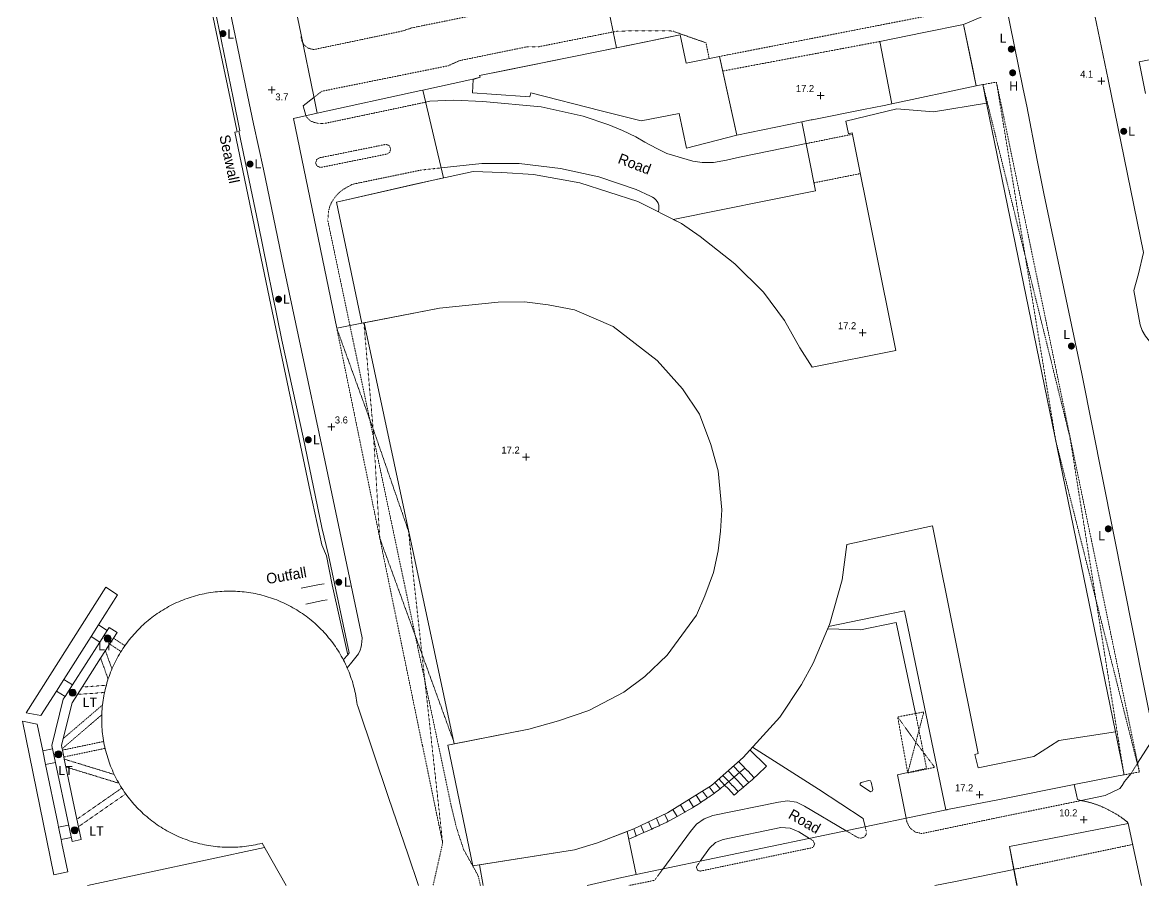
# Model space of a CAD drawing. Header units: millimetres. Extents: x 833924389 to 835767163, y 817400000 to 818811854.
# Drawn here: x 835322868 to 835482890, y 817400000 to 817523218 of the extents above; entities that cross this region are included whole.
import ezdxf
from ezdxf.enums import TextEntityAlignment as Align

# ---------------------------------------------------------------- set-up
doc = ezdxf.new("R2010")
doc.units = ezdxf.units.MM
doc.header["$LTSCALE"] = 10
doc.header["$MEASUREMENT"] = 0
doc.linetypes.add('11SW4B$1$DGN Style 5', pattern=[1.174922, 0.503538, -0.671384])
doc.layers.add('01_Base_Plan', color=5, linetype='Continuous', lineweight=5)
doc.styles.add('11SW4B$0$Style-ENGINEERING', font='ENGINEERING.shx')
doc.styles.add('11SW4B$0$Style-WORKING', font='WORKING.shx')

# ---------------------------------------------------------------- blocks, each defined once
blk = doc.blocks.new('11SW4B$0$SPOTHT')
at = {"layer": '01_Base_Plan', "linetype": 'Continuous', "lineweight": 13}
for p, q in [((-0.5, 0), (0.5, 0)), ((0, -0.5), (0, 0.5))]:
    blk.add_line(p, q, dxfattribs=at)
blk = doc.blocks.new('11SW4B$0$UTILP')
at = {"layer": '01_Base_Plan', "linetype": 'Continuous', "lineweight": 13}
h = blk.add_hatch(color=256, dxfattribs=at)
edge = h.paths.add_edge_path()
edge.add_arc((0, 0), 0.5, 0, 360)
blk = doc.blocks.new('11SW4B$0$UTIFH')
at = {"layer": '01_Base_Plan', "linetype": 'Continuous', "lineweight": 13}
h = blk.add_hatch(color=256, dxfattribs=at)
edge = h.paths.add_edge_path()
edge.add_arc((0, 0), 0.5, 0, 360)

msp = doc.modelspace()

# ---------------------------------------------------------------- linework, layer by layer
at = {"layer": '01_Base_Plan', "linetype": '11SW4B$1$DGN Style 5'}
for p, q in [((835445269, 817520496), (835422824, 817516278)), ((835461889, 817514701), (835462420, 817512181)), ((835461889, 817514701), (835465998, 817489855)), ((835435838, 817500317), (835442451, 817501634)), ((835372432, 817466567), (835367742, 817479529)), ((835367742, 817479529), (835373869, 817449615)), ((835371605, 817480323), (835372916, 817465232)), ((835372916, 817465232), (835372432, 817466567)), ((835377964, 817450625), (835372916, 817465232)), ((835372916, 817465232), (835373869, 817449615)), ((835476102, 817440752), (835481997, 817417411)), ((835335312, 817434484), (835336945, 817433411)), ((835335850, 817435327), (835337497, 817434245)), ((835334027, 817432471), (835335105, 817429476)), ((835334706, 817433535), (835335649, 817430918)), ((835331390, 817428342), (835334836, 817428585)), ((835330720, 817427292), (835334588, 817427565)), ((835334300, 817425786), (835328688, 817420980)), ((835447793, 817424074), (835450350, 817424561)), ((835450350, 817424561), (835451524, 817424784)), ((835449222, 817416124), (835447793, 817424074)), ((835328577, 817419336), (835334465, 817420570)), ((835328782, 817418357), (835334666, 817419590)), ((835329081, 817416931), (835336635, 817414610)), ((835481997, 817417411), (835482297, 817416223)), ((835482038, 817417475), (835482297, 817416223)), ((835449229, 817416083), (835449222, 817416124)), ((835482297, 817416223), (835481101, 817415994)), ((835330868, 817408404), (835337612, 817413095))]:
    msp.add_line(p, q, dxfattribs=at)
at = {"layer": '01_Base_Plan', "linetype": 'Continuous'}
for p, q in [((835371624, 817480339), (835384495, 817420219)), ((835333721, 817437212), (835334959, 817436414)), ((835334671, 817435630), (835334671, 817434922)), ((835334671, 817435630), (835335379, 817435630)), ((835334798, 817435722), (835334798, 817434830)), ((835334947, 817435770), (835334947, 817434782)), ((835335103, 817435770), (835335103, 817434782)), ((835335252, 817435722), (835335252, 817434830)), ((835335379, 817435630), (835335379, 817434922)), ((835333909, 817434768), (835332679, 817435570)), ((835334531, 817435354), (835335519, 817435354)), ((835334531, 817435198), (835335519, 817435198)), ((835334579, 817435503), (835335471, 817435503)), ((835334579, 817435049), (835335471, 817435049)), ((835334671, 817434922), (835335379, 817434922)), ((835328774, 817429419), (835329995, 817428638)), ((835328956, 817427010), (835327728, 817427771)), ((835329543, 817427604), (835330531, 817427604)), ((835329591, 817427753), (835330483, 817427753)), ((835329683, 817427880), (835329683, 817427172)), ((835329683, 817427880), (835330391, 817427880)), ((835329810, 817427972), (835329810, 817427080)), ((835329959, 817428020), (835329959, 817427032)), ((835330115, 817428020), (835330115, 817427032)), ((835330264, 817427972), (835330264, 817427080)), ((835330391, 817427880), (835330391, 817427172)), ((835329543, 817427448), (835330531, 817427448)), ((835329591, 817427299), (835330483, 817427299)), ((835329683, 817427172), (835330391, 817427172)), ((835325781, 817419219), (835327162, 817419518)), ((835327510, 817418815), (835328498, 817418815)), ((835327510, 817418659), (835328498, 817418659)), ((835327558, 817418964), (835328450, 817418964)), ((835327558, 817418510), (835328450, 817418510)), ((835327650, 817419091), (835327650, 817418383)), ((835327650, 817419091), (835328358, 817419091)), ((835327650, 817418383), (835328358, 817418383)), ((835327777, 817419183), (835327777, 817418291)), ((835327926, 817419231), (835327926, 817418243)), ((835328082, 817419231), (835328082, 817418243)), ((835328231, 817419183), (835328231, 817418291)), ((835328358, 817419091), (835328358, 817418383)), ((835326177, 817417299), (835327572, 817417593)), ((835423099, 817414353), (835422278, 817415225)), ((835419954, 817413500), (835420672, 817412503)), ((835420872, 817414073), (835421587, 817413151)), ((835421715, 817414735), (835422470, 817413831)), ((835418627, 817411192), (835417998, 817412282)), ((835419010, 817412912), (835419689, 817411855)), ((835414510, 817410171), (835415037, 817409173)), ((835416311, 817409861), (835415708, 817410854)), ((835417395, 817410470), (835416814, 817411544)), ((835330243, 817408387), (835330243, 817407399)), ((835330399, 817408387), (835330399, 817407399)), ((835411146, 817408569), (835411555, 817407570)), ((835412237, 817409088), (835412690, 817408065)), ((835413374, 817409630), (835413779, 817408557)), ((835482599, 817400000), (835480691, 817408879)), ((835329827, 817407971), (835330815, 817407971)), ((835329827, 817407815), (835330815, 817407815)), ((835329875, 817408120), (835330767, 817408120)), ((835329875, 817407666), (835330767, 817407666)), ((835329967, 817408247), (835329967, 817407539)), ((835329967, 817408247), (835330675, 817408247)), ((835329967, 817407539), (835330675, 817407539)), ((835330094, 817408339), (835330094, 817407447)), ((835330548, 817408339), (835330548, 817407447)), ((835330675, 817408247), (835330675, 817407539)), ((835410482, 817401566), (835409204, 817407728)), ((835410144, 817408092), (835410460, 817407092)), ((835357400, 817405450), (835332162, 817400000))]:
    msp.add_line(p, q, dxfattribs=at)
at = {"layer": '01_Base_Plan', "linetype": 'Continuous', "flags": 128}
for points in [[(835347983, 817808482), (835401392, 817550000), (835405298, 817531098), (835405354, 817530828), (835405900, 817528184), (835407205, 817521866), (835407673, 817519603)], [(835369296, 817432944), (835369510, 817433224), (835366548, 817447160), (835365620, 817451093), (835362931, 817464032), (835359897, 817477874), (835356511, 817494511), (835353769, 817507671), (835353908, 817507744), (835352936, 817512470), (835350606, 817523794), (835350000, 817526697), (835336205, 817592737), (835335824, 817592646)], [(835335824, 817592646), (835338439, 817579930), (835344235, 817552038), (835347799, 817534874), (835350533, 817521860), (835352504, 817512399), (835353501, 817507614), (835353165, 817507542), (835358337, 817482920), (835361384, 817468507), (835363946, 817456239), (835365622, 817448643), (835366257, 817447093), (835367083, 817442936), (835369157, 817433575), (835369296, 817432944), (835368684, 817432288)], [(835356767, 817552535), (835356371, 817551940), (835359813, 817535211), (835362605, 817521674), (835364470, 817512627), (835364933, 817510260)], [(835468901, 817545898), (835471398, 817542606), (835472360, 817541362), (835477836, 817515055), (835482873, 817490383), (835482156, 817487317), (835481477, 817484971), (835482383, 817480028), (835482703, 817479236), (835483161, 817478420), (835484621, 817476585)], [(835369219, 817431102), (835369701, 817431649), (835370838, 817433094), (835371096, 817433623), (835371199, 817434062), (835371268, 817434428), (835371333, 817434813), (835371383, 817435351), (835368151, 817450528), (835365710, 817462283), (835362708, 817476371), (835360132, 817488493), (835357275, 817502264), (835355854, 817508746), (835355014, 817512810), (835353014, 817522476), (835350311, 817535297)], [(835462726, 817528297), (835463064, 817526662), (835463176, 817526125), (835465726, 817513702), (835466222, 817511284), (835467693, 817503540), (835468415, 817500000)], [(835459004, 817514147), (835457188, 817522933), (835460471, 817524300)], [(835446966, 817511600), (835459004, 817514147), (835458451, 817516834), (835457197, 817522935), (835451532, 817521777), (835445269, 817520496), (835446966, 817511600)], [(835380006, 817513556), (835386713, 817515010), (835387168, 817515124), (835388195, 817515381), (835388115, 817515648), (835391702, 817516374), (835407673, 817519604), (835416738, 817521437), (835417609, 817517381), (835422370, 817518362), (835424817, 817507124), (835434117, 817509025)], [(835411898, 817520458), (835405333, 817519130), (835394974, 817517036), (835388115, 817515648), (835388195, 817515381), (835387194, 817515089), (835387098, 817513186), (835389832, 817512981), (835395289, 817512584), (835395445, 817513174), (835405491, 817510614), (835411201, 817509157), (835416615, 817510230), (835417650, 817505250), (835424813, 817507126), (835422415, 817518156), (835422370, 817518362), (835417609, 817517381), (835416738, 817521437), (835413915, 817520866), (835411898, 817520458)], [(835495591, 817515530), (835495322, 817516854), (835496781, 817517125), (835496120, 817520364), (835482249, 817517587), (835483181, 817513049)], [(835434117, 817509025), (835436061, 817499186), (835415766, 817495097), (835416945, 817494497), (835419601, 817492681), (835424568, 817488755), (835428636, 817484706), (835431637, 817480674), (835433838, 817476741), (835435609, 817473985), (835447549, 817476388), (835441274, 817507465), (835440756, 817507304), (835440416, 817509117), (835447694, 817510861), (835452909, 817510461), (835460480, 817511697), (835459957, 817514337), (835459004, 817514147)], [(835434117, 817509025), (835435445, 817509296), (835435592, 817509326), (835442899, 817510787), (835445844, 817511376), (835446967, 817511600), (835459004, 817514147)], [(835364933, 817510260), (835361563, 817509519), (835367749, 817479562), (835371292, 817480275), (835367684, 817497537), (835382985, 817501019), (835380006, 817513556)], [(835363296, 817509912), (835362952, 817511308), (835364472, 817512506)], [(835364933, 817510260), (835379750, 817513499), (835380006, 817513556)], [(835367684, 817497537), (835371292, 817480275), (835382419, 817482406), (835390761, 817483291), (835394534, 817483316), (835397906, 817482908), (835401675, 817482186), (835407174, 817479832), (835413484, 817474969), (835417079, 817470917), (835419510, 817467302), (835421135, 817462953), (835422157, 817459204), (835422714, 817453622), (835422522, 817450570), (835422160, 817447805), (835421514, 817444687), (835420270, 817441385), (835419067, 817438586), (835414913, 817432899), (835411724, 817429825), (835408706, 817427611), (835403704, 817425005), (835399396, 817423537), (835395128, 817422317), (835383593, 817420041), (835387142, 817402800), (835401652, 817405098), (835404947, 817406081), (835410144, 817408092), (835414941, 817410376), (835421204, 817414280), (835425717, 817418301), (835430965, 817424044), (835434056, 817428711), (835435743, 817431770), (835436392, 817433308), (835437794, 817436627), (835438063, 817437265), (835438102, 817437403), (835439866, 817443662), (835440525, 817448704), (835452755, 817451346), (835459292, 817418843), (835458825, 817418719), (835459302, 817416802), (835467241, 817418417), (835470803, 817420723), (835478865, 817421952), (835460480, 817511697), (835452909, 817510461), (835447694, 817510861), (835440416, 817509117), (835440756, 817507304), (835441274, 817507465), (835447549, 817476388), (835435609, 817473985), (835433838, 817476741), (835431637, 817480674), (835428636, 817484706), (835424568, 817488755), (835419601, 817492681), (835416945, 817494497), (835410721, 817497664), (835402441, 817500329), (835395819, 817501504), (835391286, 817501811), (835387199, 817501916), (835378855, 817500141), (835367684, 817497537)], [(835380377, 817511819), (835381012, 817511953), (835384422, 817512138), (835388573, 817511916), (835396889, 817511179), (835402880, 817509840), (835406577, 817508604), (835408512, 817507789), (835410401, 817506873), (835411710, 817506142), (835413412, 817505212), (835414837, 817504510), (835418567, 817503401), (835419892, 817503241), (835421502, 817503239), (835423350, 817503556), (835425214, 817503984), (835433594, 817505687), (835434731, 817505917)], [(835413649, 817496169), (835413669, 817496221), (835413722, 817496516), (835413726, 817496816), (835413681, 817497112), (835413588, 817497397), (835413449, 817497663), (835413269, 817497902), (835413052, 817498109), (835412804, 817498277), (835412518, 817498403), (835410479, 817499366), (835405152, 817501158), (835399687, 817502388), (835393791, 817503066), (835388451, 817503088), (835382654, 817502455)], [(835482038, 817417475), (835484398, 817421205), (835482984, 817428293), (835474091, 817473035), (835468661, 817498792), (835468415, 817500000)], [(835384495, 817420219), (835395128, 817422317), (835399396, 817423537), (835403704, 817425005), (835408706, 817427611), (835411724, 817429825), (835414913, 817432899), (835419067, 817438586), (835420270, 817441385), (835421514, 817444687), (835422160, 817447805), (835422522, 817450570), (835422714, 817453622), (835422157, 817459204), (835421135, 817462953), (835419510, 817467302), (835417079, 817470917), (835413484, 817474969), (835407174, 817479832), (835401675, 817482186), (835397906, 817482908), (835394534, 817483316), (835390761, 817483291), (835382419, 817482406), (835371624, 817480339)], [(835472990, 817414416), (835479254, 817415658), (835480115, 817415805), (835478865, 817421952), (835470803, 817420723), (835467241, 817418417), (835459302, 817416802), (835458825, 817418719), (835459292, 817418843), (835452755, 817451346), (835440525, 817448704), (835439866, 817443662), (835438109, 817437429), (835438063, 817437265), (835437941, 817436976), (835448787, 817439222), (835454689, 817410802)], [(835325515, 817424284), (835327728, 817427771), (835328774, 817429419), (835332679, 817435570), (835333721, 817437212), (835336454, 817441519), (835334753, 817442611), (835323385, 817424674), (835325515, 817424284)], [(835379404, 817400000), (835377916, 817404391), (835375140, 817412582), (835370770, 817425476), (835370640, 817425829), (835370601, 817426146), (835370557, 817426462), (835370507, 817426777), (835370451, 817427091), (835370390, 817427404), (835370324, 817427716), (835370252, 817428027), (835370175, 817428337), (835370092, 817428645), (835370004, 817428952), (835369910, 817429257), (835369812, 817429561), (835369708, 817429862), (835369598, 817430162), (835369484, 817430460), (835369364, 817430756), (835369239, 817431050), (835369109, 817431341), (835368974, 817431631), (835368834, 817431917), (835368689, 817432202), (835368539, 817432483), (835368385, 817432762), (835368225, 817433039), (835368060, 817433312), (835367891, 817433583), (835367717, 817433850), (835367539, 817434115), (835367355, 817434376), (835367168, 817434634), (835366976, 817434889), (835366779, 817435141), (835366578, 817435389), (835366373, 817435633), (835366163, 817435874), (835365950, 817436111), (835365732, 817436344), (835365510, 817436574), (835365284, 817436799), (835365055, 817437021), (835364821, 817437239), (835364584, 817437452), (835364343, 817437661), (835364098, 817437866), (835363850, 817438067), (835363599, 817438263), (835363344, 817438455), (835363085, 817438643), (835362824, 817438826), (835362559, 817439004), (835362292, 817439178), (835362021, 817439347), (835361747, 817439511), (835361471, 817439671), (835361192, 817439825), (835360910, 817439975), (835360625, 817440120), (835360338, 817440260), (835360049, 817440394), (835359757, 817440524), (835359464, 817440649), (835359168, 817440768), (835358870, 817440882), (835358570, 817440991), (835358268, 817441095), (835357964, 817441194), (835357659, 817441287), (835357352, 817441375), (835357044, 817441457), (835356734, 817441534), (835356423, 817441606), (835356111, 817441672), (835355798, 817441733), (835355483, 817441788), (835355168, 817441838), (835354852, 817441882), (835354535, 817441921), (835354218, 817441954), (835353900, 817441982), (835353582, 817442004), (835353263, 817442021), (835352944, 817442032), (835352625, 817442037), (835352306, 817442037), (835351986, 817442031), (835351667, 817442020), (835351349, 817442003), (835351030, 817441981), (835350712, 817441953), (835350395, 817441919), (835350078, 817441880), (835349762, 817441836), (835349447, 817441786), (835349133, 817441730), (835348820, 817441669), (835348507, 817441603), (835348196, 817441531), (835347887, 817441454), (835347579, 817441371), (835347272, 817441283), (835346967, 817441189), (835346663, 817441091), (835346361, 817440987), (835346062, 817440877), (835345764, 817440763), (835345468, 817440643), (835345174, 817440518), (835344883, 817440388), (835344593, 817440253), (835344307, 817440113), (835344022, 817439968), (835343740, 817439818), (835343461, 817439664), (835343185, 817439504), (835342912, 817439339), (835342641, 817439170), (835342373, 817438996), (835342109, 817438818), (835341848, 817438634), (835341589, 817438447), (835341335, 817438255), (835341083, 817438058), (835340835, 817437857), (835340591, 817437652), (835340350, 817437442), (835340113, 817437229), (835339880, 817437011), (835339650, 817436789), (835339425, 817436563), (835339203, 817436334), (835338985, 817436100), (835338772, 817435863), (835338563, 817435622), (835338358, 817435377), (835338157, 817435129), (835337960, 817434878), (835337768, 817434623), (835337581, 817434364), (835337398, 817434103), (835337220, 817433838), (835337046, 817433571), (835336877, 817433300), (835336713, 817433026), (835336553, 817432750), (835336399, 817432471), (835336249, 817432189), (835336104, 817431904), (835335964, 817431617), (835335829, 817431328), (835335700, 817431036), (835335575, 817430743), (835335456, 817430447), (835335341, 817430149), (835335232, 817429849), (835335129, 817429547), (835335030, 817429243), (835334937, 817428938), (835334849, 817428631), (835334767, 817428323), (835334690, 817428013), (835334618, 817427702), (835334552, 817427390), (835334491, 817427077), (835334436, 817426762), (835334386, 817426447), (835334342, 817426131), (835334303, 817425814), (835334270, 817425497), (835334242, 817425179), (835334220, 817424860), (835334203, 817424542), (835334192, 817424223), (835334187, 817423904), (835334187, 817423585), (835334192, 817423265), (835334204, 817422946), (835334221, 817422628), (835334243, 817422309), (835334271, 817421991), (835334304, 817421674), (835334343, 817421357), (835334388, 817421041), (835334438, 817420726), (835334494, 817420412), (835334555, 817420099), (835334621, 817419786), (835334693, 817419475), (835334770, 817419166), (835334853, 817418858), (835334941, 817418551), (835335035, 817418246), (835335133, 817417942), (835335237, 817417640), (835335347, 817417341), (835335461, 817417043), (835335581, 817416747), (835335706, 817416453), (835335836, 817416162), (835335971, 817415872), (835336111, 817415586), (835336256, 817415301), (835336406, 817415019), (835336560, 817414740), (835336720, 817414464), (835336885, 817414191), (835337051, 817413924), (835337054, 817413920), (835337228, 817413652), (835337406, 817413388), (835337589, 817413126), (835337777, 817412868), (835337969, 817412614), (835338166, 817412362), (835338367, 817412114), (835338572, 817411870), (835338782, 817411629), (835338995, 817411392), (835339213, 817411159), (835339435, 817410929), (835339661, 817410704), (835339890, 817410482), (835340124, 817410264), (835340361, 817410051), (835340602, 817409842), (835340846, 817409637), (835341095, 817409436), (835341346, 817409239), (835341601, 817409047), (835341859, 817408860), (835342121, 817408677), (835342386, 817408499), (835342653, 817408325), (835342924, 817408156), (835343198, 817407992), (835343474, 817407832), (835343753, 817407678), (835344035, 817407528), (835344320, 817407383), (835344607, 817407243), (835344896, 817407108), (835345187, 817406979), (835345481, 817406854), (835345777, 817406735), (835346075, 817406620), (835346375, 817406511), (835346677, 817406408), (835346981, 817406309), (835347286, 817406216), (835347593, 817406128), (835347901, 817406046), (835348211, 817405969), (835348522, 817405897), (835348834, 817405831), (835349147, 817405770), (835349462, 817405715), (835349777, 817405665), (835350093, 817405620), (835350410, 817405582), (835350727, 817405548), (835351045, 817405521), (835351363, 817405499), (835351682, 817405482), (835352001, 817405471), (835352320, 817405466), (835352639, 817405466), (835352958, 817405471), (835353277, 817405483), (835353596, 817405500), (835353914, 817405522), (835354232, 817405550), (835354550, 817405583), (835354867, 817405622), (835355183, 817405667), (835355498, 817405717), (835355812, 817405773), (835356125, 817405834), (835356437, 817405900), (835356748, 817405972), (835357063, 817406050), (835358508, 817403515), (835360513, 817400000)], [(835365935, 817443092), (835365287, 817442966), (835362671, 817442455)], [(835366376, 817440805), (835365756, 817440676), (835363316, 817440167)], [(835450350, 817424561), (835447586, 817437546), (835442498, 817436496), (835437802, 817436646)], [(835331254, 817406563), (835331254, 817406564), (835330868, 817408404), (835330645, 817409467), (835329081, 817416931), (835328847, 817418049), (835328782, 817418357), (835328577, 817419336), (835328536, 817419533), (835328442, 817419982), (835328688, 817420980), (835329946, 817426080), (835330720, 817427292), (835331390, 817428342), (835334027, 817432471), (835334706, 817433535), (835335312, 817434484), (835335850, 817435327), (835336372, 817436145), (835335247, 817436864), (835334959, 817436414), (835333909, 817434768), (835329995, 817428638), (835328956, 817427010), (835328702, 817426613), (835327072, 817420007), (835329950, 817406290)], [(835328508, 817405996), (835329342, 817401951), (835327370, 817401530), (835322868, 817423461), (835324991, 817423052), (835325781, 817419219), (835326177, 817417299), (835327908, 817408906), (835328026, 817408332), (835328390, 817406570), (835328508, 817405996)], [(835427069, 817419780), (835436478, 817413750), (835442863, 817409582), (835443151, 817408392)], [(835424468, 817412928), (835424726, 817413149), (835425037, 817413415), (835425502, 817413813), (835425799, 817414067), (835426265, 817414465), (835426562, 817414719), (835427027, 817415117), (835427325, 817415371), (835427764, 817415797), (835429060, 817417054), (835426713, 817419390)], [(835409429, 817406642), (835410397, 817407064), (835410460, 817407092), (835411555, 817407570), (835412690, 817408065), (835412709, 817408074), (835412938, 817408174), (835413757, 817408546), (835413779, 817408557), (835414299, 817408803), (835414836, 817409069), (835415037, 817409173), (835415104, 817409208), (835415368, 817409345), (835416311, 817409861), (835416420, 817409921), (835417395, 817410470), (835417468, 817410511), (835418507, 817411119), (835418627, 817411192), (835418717, 817411248), (835419278, 817411590), (835419689, 817411855), (835419810, 817411933), (835420288, 817412241), (835420672, 817412503), (835420824, 817412607), (835421031, 817412748), (835421587, 817413151), (835421758, 817413275), (835422233, 817413638), (835422470, 817413831), (835422656, 817413983), (835422928, 817414204), (835423099, 817414353), (835423390, 817414606), (835423679, 817414848), (835424148, 817415241), (835424448, 817415492), (835424917, 817415886), (835425217, 817416137), (835425686, 817416531), (835425989, 817416778)], [(835423594, 817416398), (835424448, 817415492), (835424911, 817415001), (835424929, 817414982), (835425799, 817414067)], [(835424341, 817417064), (835425217, 817416137), (835425628, 817415701), (835425655, 817415672), (835426562, 817414719)], [(835425089, 817417730), (835425836, 817416940), (835425989, 817416778), (835426344, 817416403), (835426382, 817416363), (835427325, 817415371)], [(835422846, 817415731), (835423679, 817414848), (835424186, 817414310), (835424203, 817414292), (835425037, 817413415)], [(835442589, 817414730), (835443682, 817414989), (835443916, 817414970), (835444032, 817414767), (835444235, 817413723), (835444150, 817413478), (835443902, 817413403), (835442459, 817414368), (835442425, 817414561), (835442571, 817414726), (835442589, 817414730)], [(835449222, 817416124), (835447780, 817415806), (835448999, 817409613), (835449000, 817409606)], [(835473992, 817412141), (835477393, 817412858), (835479484, 817413872), (835479850, 817414302), (835480153, 817414839), (835481101, 817415994)], [(835424468, 817412928), (835423627, 817413793), (835423099, 817414353)], [(835454689, 817410802), (835454842, 817410834), (835454873, 817410841), (835454895, 817410845), (835462337, 817412303), (835472990, 817414416)], [(835480691, 817408879), (835480542, 817409087), (835480478, 817409140), (835480466, 817409151), (835480389, 817409215), (835480311, 817409277), (835480233, 817409339), (835480154, 817409400), (835480075, 817409461), (835479995, 817409520), (835479914, 817409579), (835479833, 817409637), (835479751, 817409695), (835479669, 817409752), (835479587, 817409809), (835479504, 817409865), (835479420, 817409921), (835479337, 817409976), (835479253, 817410031), (835479168, 817410085), (835479083, 817410138), (835478998, 817410191), (835478913, 817410244), (835478827, 817410296), (835478741, 817410347), (835478654, 817410398), (835478568, 817410448), (835478481, 817410498), (835478393, 817410547), (835478306, 817410595), (835478218, 817410643), (835478130, 817410690), (835478042, 817410736), (835477953, 817410782), (835477864, 817410828), (835477775, 817410872), (835477685, 817410917), (835477595, 817410960), (835477505, 817411003), (835477414, 817411046), (835477323, 817411088), (835477232, 817411129), (835477140, 817411170), (835477048, 817411210), (835476956, 817411250), (835476864, 817411289), (835476771, 817411327), (835476678, 817411365), (835476585, 817411402), (835476492, 817411438), (835476398, 817411474), (835476305, 817411510), (835476211, 817411544), (835476117, 817411578), (835476022, 817411612), (835475928, 817411644), (835475833, 817411676), (835475739, 817411708), (835475644, 817411738), (835475548, 817411767), (835475453, 817411795), (835475357, 817411822), (835475260, 817411848), (835475164, 817411873), (835475067, 817411898), (835474970, 817411922), (835474872, 817411945), (835474775, 817411968), (835474677, 817411990), (835474579, 817412012), (835474482, 817412034), (835474384, 817412055), (835474286, 817412077), (835474188, 817412098), (835474090, 817412119), (835473992, 817412141), (835473894, 817412163), (835473796, 817412184), (835473440, 817412268), (835473297, 817412968), (835472990, 817414416)], [(835440443, 817407826), (835434490, 817411354), (835433329, 817411886), (835432066, 817412075), (835430799, 817411909), (835421431, 817409999), (835420161, 817409549), (835419059, 817408775), (835418205, 817407733), (835414272, 817402358)], [(835454689, 817410802), (835454297, 817410720), (835410482, 817401566)], [(835328018, 817408331), (835328026, 817408332), (835329456, 817408634)], [(835480691, 817408879), (835463735, 817405590), (835464327, 817402496), (835464809, 817400000)], [(835464833, 817400000), (835463735, 817405590), (835480691, 817408879)], [(835328389, 817406569), (835328390, 817406570), (835329827, 817406873)], [(835409204, 817407728), (835404947, 817406081), (835401652, 817405098), (835388103, 817402952), (835388649, 817400000)], [(835419616, 817403474), (835420925, 817405335), (835421811, 817406129), (835422905, 817406595), (835431127, 817408305), (835432469, 817408200), (835433706, 817407669), (835435215, 817406733)], [(835329947, 817406289), (835329950, 817406290), (835331254, 817406564)], [(835464379, 817402315), (835455789, 817400515), (835453099, 817400000)], [(835410482, 817401566), (835408413, 817401134), (835403473, 817400000)]]:
    msp.add_lwpolyline(points, dxfattribs=at)
at = {"layer": '01_Base_Plan', "linetype": '11SW4B$1$DGN Style 5', "flags": 128}
for points in [[(835457422, 817539135), (835454641, 817537820), (835442846, 817535416), (835423634, 817531287), (835421099, 817530769), (835417730, 817530829), (835416243, 817530951), (835413067, 817531479), (835412521, 817527393), (835416882, 817526566), (835421257, 817526445), (835430656, 817528402), (835442040, 817530763), (835457844, 817534397), (835457852, 817534399), (835457860, 817534401), (835457868, 817534403), (835457876, 817534405), (835457884, 817534407), (835457893, 817534408), (835457901, 817534410), (835457909, 817534411), (835457917, 817534412), (835457925, 817534413), (835457933, 817534414), (835457942, 817534415), (835457950, 817534415), (835457958, 817534416), (835457966, 817534416), (835457974, 817534416), (835457983, 817534416), (835457991, 817534416), (835457999, 817534415), (835458007, 817534415), (835458016, 817534414), (835458024, 817534414), (835458032, 817534413), (835458040, 817534412), (835458048, 817534411), (835458057, 817534409), (835458065, 817534408), (835458073, 817534406), (835458081, 817534405), (835458089, 817534403), (835458097, 817534401), (835458105, 817534399), (835458113, 817534396), (835458121, 817534394), (835458128, 817534391), (835458136, 817534389), (835458144, 817534386), (835458152, 817534383), (835458159, 817534380), (835458167, 817534376), (835458174, 817534373), (835458182, 817534370), (835458189, 817534366), (835458197, 817534362), (835458204, 817534359), (835458211, 817534354), (835458218, 817534350), (835458225, 817534346), (835458232, 817534342), (835458239, 817534337), (835458246, 817534333), (835458253, 817534328), (835458259, 817534323), (835458266, 817534318), (835458273, 817534313), (835458279, 817534308), (835458285, 817534303), (835458292, 817534297), (835458298, 817534292), (835458304, 817534286), (835458310, 817534280), (835458315, 817534274), (835458321, 817534269), (835458327, 817534263), (835458332, 817534256), (835458338, 817534250), (835458343, 817534244), (835458348, 817534238), (835458353, 817534231), (835458358, 817534225), (835458363, 817534218), (835458368, 817534211), (835458373, 817534204), (835458377, 817534197), (835458381, 817534190), (835458386, 817534183), (835458390, 817534176), (835458394, 817534169), (835458398, 817534162), (835458401, 817534154), (835458405, 817534147), (835458409, 817534140), (835458412, 817534132), (835458415, 817534124), (835458418, 817534117), (835458421, 817534109), (835458424, 817534101), (835458427, 817534093), (835458429, 817534086), (835458432, 817534078), (835458434, 817534070), (835458436, 817534062), (835458438, 817534054), (835458440, 817534046), (835458442, 817534038), (835458443, 817534030), (835458445, 817534022), (835458446, 817534013), (835458447, 817534005), (835458448, 817533997), (835458449, 817533989), (835458450, 817533981), (835458451, 817533973), (835458451, 817533964), (835458451, 817533956), (835458452, 817533948), (835458452, 817533940), (835458452, 817533931), (835458451, 817533923), (835458451, 817533915), (835458450, 817533907), (835458450, 817533898), (835458449, 817533890), (835458448, 817533882), (835458447, 817533874), (835458445, 817533866), (835458444, 817533858), (835458443, 817533850), (835458441, 817533841), (835458439, 817533833), (835458437, 817533825), (835458435, 817533818), (835458433, 817533810), (835458430, 817533802), (835458428, 817533794), (835458425, 817533786), (835458422, 817533778), (835458420, 817533771), (835458416, 817533763), (835458413, 817533755), (835458410, 817533748), (835458407, 817533740), (835458403, 817533733), (835458399, 817533725), (835458395, 817533718), (835458391, 817533711), (835458387, 817533704), (835458383, 817533697), (835458379, 817533690), (835458374, 817533683), (835458370, 817533676), (835458365, 817533669), (835458360, 817533662), (835458355, 817533656), (835458350, 817533649), (835458345, 817533643), (835458340, 817533636), (835458335, 817533630), (835458329, 817533624), (835458324, 817533618), (835458318, 817533612), (835458312, 817533606), (835458306, 817533600), (835458300, 817533595), (835458294, 817533589), (835458288, 817533584), (835458282, 817533578), (835458275, 817533573), (835458269, 817533568), (835458262, 817533563), (835458256, 817533558), (835458249, 817533553), (835458242, 817533549), (835458235, 817533544), (835458228, 817533540), (835458221, 817533535), (835458214, 817533531), (835458207, 817533527), (835458200, 817533523), (835458192, 817533520), (835458185, 817533516), (835458177, 817533512), (835458170, 817533509), (835458162, 817533506), (835458155, 817533502), (835458147, 817533500), (835458139, 817533497), (835458132, 817533494), (835458124, 817533491), (835458116, 817533489), (835458108, 817533487), (835458100, 817533484), (835458092, 817533482), (835458084, 817533480), (835458076, 817533478), (835458068, 817533477), (835458060, 817533475), (835458052, 817533474), (835458044, 817533473), (835458035, 817533472), (835452428, 817532104), (835446049, 817530760), (835442121, 817529933), (835430737, 817527572), (835421338, 817525615), (835416830, 817525740), (835412666, 817526676), (835409702, 817528969), (835409157, 817531614), (835407688, 817531311), (835408233, 817528666), (835405900, 817528184), (835403005, 817527545), (835395742, 817525942), (835378502, 817522453), (835377022, 817521971), (835364398, 817519331), (835364303, 817519363), (835364205, 817519391), (835364107, 817519418), (835364008, 817519445), (835363910, 817519473), (835363814, 817519503), (835363720, 817519537), (835363630, 817519577), (835363544, 817519622), (835363462, 817519675), (835363382, 817519734), (835363304, 817519799), (835363229, 817519868), (835363156, 817519940), (835363087, 817520017), (835363023, 817520096), (835362962, 817520178), (835362907, 817520261), (835362890, 817520289), (835362857, 817520345), (835362815, 817520433), (835362778, 817520524), (835362748, 817520620), (835362722, 817520718), (835362701, 817520818), (835362684, 817520919), (835362670, 817521020), (835362658, 817521121), (835362647, 817521220), (835362636, 817521321), (835362624, 817521424), (835362613, 817521528), (835362606, 817521633), (835362605, 817521674)], [(835422370, 817518362), (835456954, 817525106), (835456503, 817526951), (835456148, 817528409), (835459639, 817528349)], [(835364472, 817512506), (835365596, 817513391), (835383666, 817517038), (835385309, 817517775), (835394960, 817519752), (835396435, 817519719), (835405517, 817521529), (835407193, 817521864), (835407206, 817521866), (835407871, 817521968), (835409605, 817522011), (835410410, 817522031), (835411570, 817522018), (835413259, 817521998), (835413671, 817522001), (835414483, 817522007), (835415203, 817521998), (835415708, 817521988), (835417415, 817521361), (835420432, 817520311), (835420897, 817518058)], [(835465998, 817489855), (835459959, 817514336), (835461889, 817514701)], [(835363277, 817509887), (835363647, 817509460), (835364037, 817509108), (835364537, 817508942), (835365167, 817508775), (835365949, 817508785), (835380377, 817511819)], [(835462420, 817512181), (835482008, 817417621), (835482038, 817417475)], [(835434731, 817505917), (835436136, 817506201), (835441318, 817507249)], [(835365261, 817503888), (835374796, 817505816), (835375217, 817505617), (835375425, 817505199), (835375330, 817504743), (835374972, 817504443), (835365410, 817502510), (835364945, 817502689), (835364718, 817503133), (835364845, 817503614), (835365261, 817503888)], [(835382654, 817502455), (835379772, 817502140), (835369949, 817500108), (835369483, 817499838), (835369395, 817499789), (835369307, 817499741), (835369219, 817499693), (835369130, 817499646), (835369042, 817499598), (835368954, 817499549), (835368867, 817499499), (835368781, 817499448), (835368697, 817499396), (835368613, 817499341), (835368532, 817499284), (835368453, 817499224), (835368374, 817499162), (835368297, 817499099), (835368221, 817499034), (835368145, 817498967), (835368071, 817498899), (835367998, 817498830), (835367926, 817498760), (835367856, 817498688), (835367787, 817498615), (835367719, 817498541), (835367653, 817498466), (835367589, 817498390), (835367526, 817498312), (835367464, 817498234), (835367404, 817498154), (835367344, 817498073), (835367286, 817497991), (835367229, 817497907), (835367174, 817497823), (835367121, 817497737), (835367070, 817497651), (835367021, 817497563), (835366974, 817497475), (835366930, 817497386), (835366888, 817497296), (835366848, 817497205), (835366811, 817497112), (835366776, 817497019), (835366743, 817496924), (835366713, 817496828), (835366684, 817496731), (835366657, 817496634), (835366632, 817496536), (835366609, 817496438), (835366588, 817496340), (835366568, 817496242), (835366550, 817496144), (835366534, 817496046), (835366522, 817495947), (835366512, 817495848), (835366504, 817495748), (835366498, 817495648), (835366493, 817495548), (835366489, 817495448), (835366486, 817495348), (835366482, 817495247), (835366477, 817495147), (835366462, 817494890), (835372432, 817466568)], [(835476102, 817440752), (835472389, 817463948), (835465998, 817489855)], [(835465998, 817489855), (835470358, 817463492), (835476102, 817440752)], [(835388243, 817400000), (835387918, 817401407), (835385841, 817405151), (835384819, 817408268), (835384036, 817411522), (835382155, 817420442), (835372432, 817466568)], [(835382849, 817406070), (835379891, 817433056), (835377964, 817450625)], [(835373869, 817449615), (835379056, 817435355), (835379891, 817433056), (835384299, 817420909)], [(835373869, 817449615), (835379959, 817419969), (835379952, 817420087), (835382849, 817406070)], [(835481101, 817415994), (835480897, 817415955), (835480095, 817415801), (835476102, 817440752)], [(835334197, 817424381), (835328975, 817419909), (835328536, 817419533)], [(835449222, 817416124), (835451918, 817416719), (835450432, 817424178), (835450350, 817424561)], [(835451524, 817424784), (835450384, 817420462), (835449229, 817416083)], [(835447793, 817424074), (835450384, 817420462), (835453078, 817416875), (835449229, 817416083)], [(835328847, 817418049), (835329207, 817417939), (835335977, 817415859)], [(835481101, 817415994), (835481997, 817417411), (835482038, 817417475)], [(835330643, 817409465), (835330645, 817409467), (835337051, 817413924)], [(835448999, 817409613), (835449000, 817409606), (835449108, 817409057), (835449558, 817408213), (835450319, 817407634), (835451253, 817407426), (835461986, 817409682), (835473992, 817412141)], [(835443151, 817408392), (835443295, 817407796), (835443321, 817407323), (835443029, 817406927), (835442570, 817406751), (835442088, 817406850), (835440443, 817407826)], [(835382849, 817406070), (835382827, 817405969), (835381477, 817400000)], [(835435215, 817406733), (835435742, 817406406), (835435957, 817405907), (835435693, 817405432), (835419632, 817402067), (835419227, 817402188), (835419059, 817402576), (835419249, 817402954), (835419616, 817403474)], [(835464379, 817402315), (835481020, 817405802), (835481339, 817405865)], [(835414272, 817402358), (835413093, 817400746), (835409383, 817400000)]]:
    msp.add_lwpolyline(points, dxfattribs=at)
at = {"layer": '01_Base_Plan', "linetype": 'Continuous'}
for centre in [(835335025, 817435276), (835330037, 817427526), (835328004, 817418737), (835330321, 817407893)]:
    msp.add_circle(centre, 500, dxfattribs=at)

# ---------------------------------------------------------------- block references
at = {"layer": '01_Base_Plan', "linetype": 'Continuous', "xscale": 1000, "yscale": 1000, "zscale": 1000}
for name, p in [('11SW4B$0$UTILP', (835351489, 817521624)), ('11SW4B$0$UTILP', (835464005, 817519406)), ('11SW4B$0$UTIFH', (835464201, 817516028)), ('11SW4B$0$SPOTHT', (835358463, 817513585, 3700)), ('11SW4B$0$SPOTHT', (835476862, 817514839, 4100)), ('11SW4B$0$SPOTHT', (835436785, 817512784, 17200)), ('11SW4B$0$UTILP', (835480058, 817507676)), ('11SW4B$0$UTILP', (835480058, 817507676)), ('11SW4B$0$UTILP', (835355356, 817503001)), ('11SW4B$0$UTILP', (835359429, 817483709)), ('11SW4B$0$SPOTHT', (835442788, 817478919, 17200)), ('11SW4B$0$UTILP', (835472590, 817477013)), ('11SW4B$0$SPOTHT', (835366959, 817465467, 3600)), ('11SW4B$0$UTILP', (835363673, 817463641)), ('11SW4B$0$SPOTHT', (835394757, 817461168, 17200)), ('11SW4B$0$UTILP', (835477853, 817450926)), ('11SW4B$0$UTILP', (835368020, 817443308)), ('11SW4B$0$SPOTHT', (835459495, 817412963, 17200)), ('11SW4B$0$SPOTHT', (835474362, 817409394, 10200))]:
    msp.add_blockref(name, p, dxfattribs=at)

# ---------------------------------------------------------------- texts
at = {"layer": '01_Base_Plan', "linetype": 'Continuous'}
for s, height, style, p in [('L', 1300, '11SW4B$0$Style-WORKING', (835352120, 817520919)), ('L', 1300, '11SW4B$0$Style-WORKING', (835462363, 817520315)), ('H', 1300, '11SW4B$0$Style-WORKING', (835463717, 817513485)), ('L', 1300, '11SW4B$0$Style-WORKING', (835480711, 817507060)), ('L', 1300, '11SW4B$0$Style-WORKING', (835356003, 817502383)), ('L', 1300, '11SW4B$0$Style-WORKING', (835360073, 817483075)), ('L', 1300, '11SW4B$0$Style-WORKING', (835471452, 817478024)), ('3.6', 1000, '11SW4B$0$Style-ENGINEERING', (835367459, 817465967, 3600)), ('L', 1300, '11SW4B$0$Style-WORKING', (835364356, 817463008)), ('L', 1300, '11SW4B$0$Style-WORKING', (835476424, 817449299)), ('L', 1300, '11SW4B$0$Style-WORKING', (835368780, 817442685)), ('LT', 1300, '11SW4B$0$Style-WORKING', (835333705, 817433560)), ('LT', 1300, '11SW4B$0$Style-WORKING', (835331485, 817425505)), ('LT', 1300, '11SW4B$0$Style-WORKING', (835328010, 817415764)), ('LT', 1300, '11SW4B$0$Style-WORKING', (835332436, 817407142))]:
    msp.add_text(s, height=height, dxfattribs=dict(at, style=style)).set_placement(p)
at = {"layer": '01_Base_Plan', "linetype": 'Continuous', "style": '11SW4B$0$Style-ENGINEERING'}
for s, p in [('4.1', (835475695, 817515339, 4100)), ('17.2', (835435868, 817513284, 17200)), ('17.2', (835441871, 817479419, 17200)), ('17.2', (835393840, 817461668, 17200)), ('17.2', (835458578, 817413463, 17200)), ('10.2', (835473445, 817409894, 10200))]:
    msp.add_text(s, height=1000, dxfattribs=at).set_placement(p, align=Align.RIGHT)
msp.add_text('3.7', height=1000, dxfattribs=at).set_placement((835358963, 817513085, 3700), align=Align.TOP_LEFT)
at = {"layer": '01_Base_Plan', "linetype": 'Continuous', "style": '11SW4B$0$Style-WORKING'}
for s, rotation, p in [('Seawall', 281.79396, (835350972, 817507003)), ('Road', 338.96246, (835407738, 817503183)), ('Outfall', 10.00797, (835357812, 817443026)), ('Road', 330.33331, (835432053, 817409707))]:
    msp.add_text(s, height=1500, rotation=rotation, dxfattribs=at).set_placement(p)

doc.saveas('drawing.dxf')
